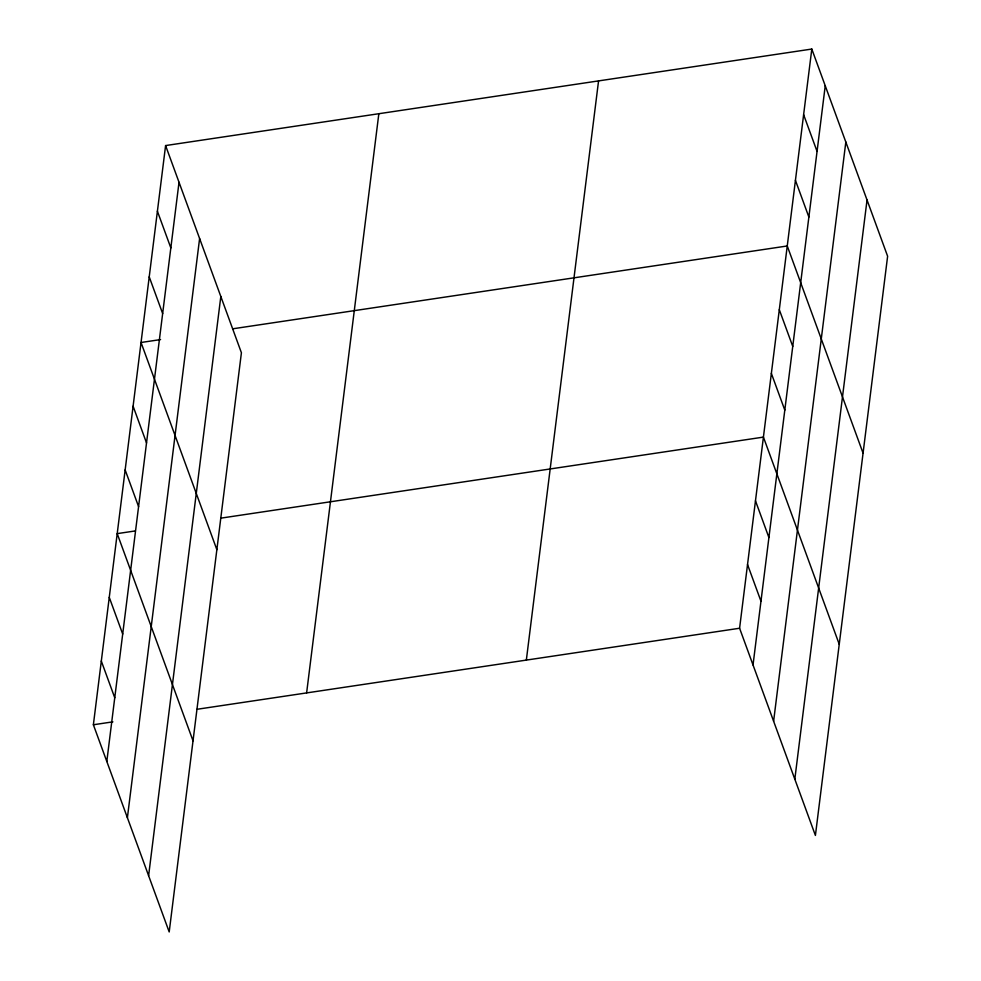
<?xml version="1.0" encoding="UTF-8"?>
<svg xmlns="http://www.w3.org/2000/svg" width="981" height="981" viewBox="0 0 981 981"><rect width="100%" height="100%" fill="white"/><g stroke="black" fill="none" stroke-linecap="round" stroke-linejoin="round"><path stroke-width="1.47" d="M165.593 145.568L241.412 352.755L169.198 931.95L93.379 724.763L165.593 145.568L811.802 49.05L887.621 256.237L815.407 835.432L739.588 628.245L811.802 49.05M106.806 761.477L179.02 182.282M127.395 817.737L199.609 238.542M148.609 875.69L220.823 296.507M306.624 692.917L378.838 113.722M526.343 660.09L598.557 80.908M753.028 664.959L825.242 85.764M773.617 721.207L845.83 142.024M794.818 779.172L867.045 199.977M160.565 339.585L141.031 342.492L216.862 549.679M232.644 328.819L787.253 245.973L863.072 453.161M135.231 530.942L117.205 533.627L193.024 740.814M220.823 518.152L763.426 437.109L839.245 644.296M93.379 724.763L112.901 721.844M196.997 709.288L739.588 628.245M803.623 114.691L817.063 151.405M795.432 180.332L808.871 217.046M779.306 309.689L792.746 346.403M771.36 373.393L784.8 410.107M755.48 500.825L768.908 537.539M747.534 564.529L760.974 601.243M157.401 211.209L170.841 247.923M149.222 276.85L162.662 313.564M133.097 406.208L146.525 442.921M125.151 469.924L138.591 506.637M109.259 597.343L122.699 634.057M101.313 661.047L114.752 697.773"/></g></svg>
